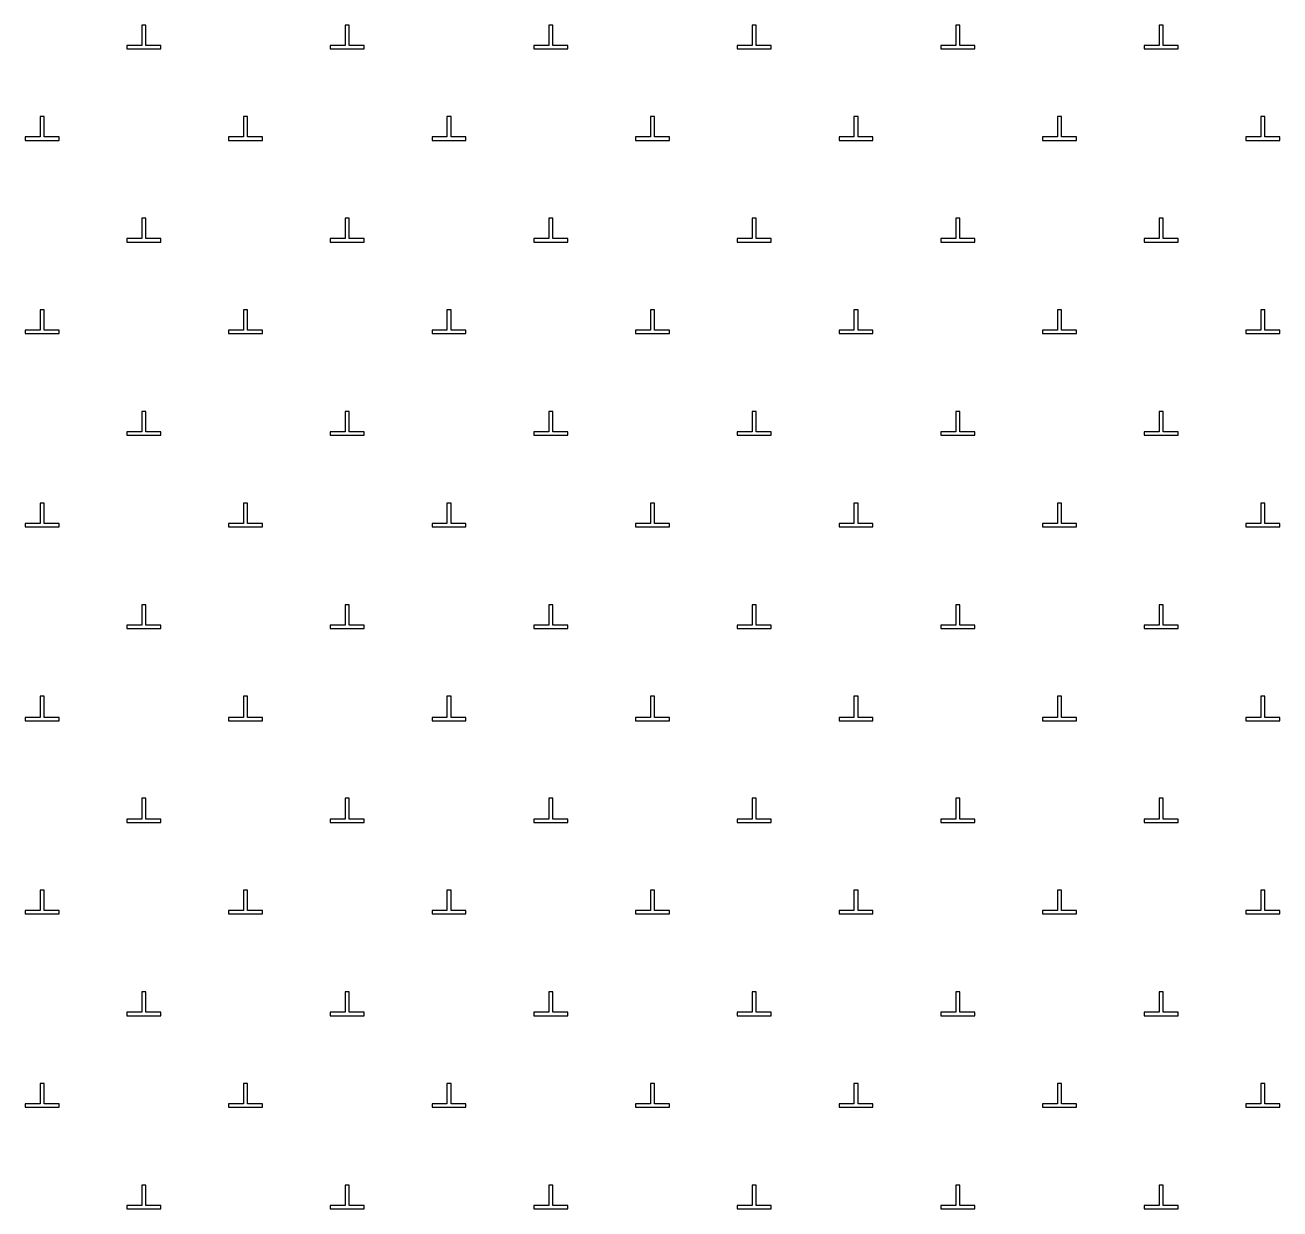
# Model space of a CAD drawing. Extents: x 550890 to 551618, y 1839259 to 1840146.
# Drawn here: x 551399.14 to 551417.64, y 1840022.89 to 1840040.35 of the extents above; entities that cross this region are included whole.
import ezdxf

# ---------------------------------------------------------------- set-up
doc = ezdxf.new("R2010")
doc.units = 0
doc.layers.add('Level 19', color=7, linetype='Continuous')

msp = doc.modelspace()

# ---------------------------------------------------------------- linework, layer by layer
at = {"layer": 'Level 19'}
for p, q in [((551400.92, 1840040.35), (551400.86, 1840040.35)), ((551400.86, 1840040.35), (551400.86, 1840040.05)), ((551400.92, 1840040.05), (551400.92, 1840040.35)), ((551403.92, 1840040.35), (551403.86, 1840040.35)), ((551403.86, 1840040.35), (551403.86, 1840040.05)), ((551403.92, 1840040.05), (551403.92, 1840040.35)), ((551406.92, 1840040.35), (551406.86, 1840040.35)), ((551406.86, 1840040.35), (551406.86, 1840040.05)), ((551406.92, 1840040.05), (551406.92, 1840040.35)), ((551409.92, 1840040.35), (551409.86, 1840040.35)), ((551409.86, 1840040.35), (551409.86, 1840040.05)), ((551409.92, 1840040.05), (551409.92, 1840040.35)), ((551412.92, 1840040.35), (551412.86, 1840040.35)), ((551412.86, 1840040.35), (551412.86, 1840040.05)), ((551412.92, 1840040.05), (551412.92, 1840040.35)), ((551415.92, 1840040.35), (551415.86, 1840040.35)), ((551415.86, 1840040.35), (551415.86, 1840040.05)), ((551415.92, 1840040.05), (551415.92, 1840040.35)), ((551400.86, 1840040.05), (551400.64, 1840040.05)), ((551400.64, 1840040.05), (551400.64, 1840040)), ((551400.64, 1840040), (551401.14, 1840040)), ((551401.14, 1840040.05), (551400.92, 1840040.05)), ((551401.14, 1840040), (551401.14, 1840040.05)), ((551403.86, 1840040.05), (551403.64, 1840040.05)), ((551403.64, 1840040.05), (551403.64, 1840040)), ((551403.64, 1840040), (551404.14, 1840040)), ((551404.14, 1840040.05), (551403.92, 1840040.05)), ((551404.14, 1840040), (551404.14, 1840040.05)), ((551406.86, 1840040.05), (551406.64, 1840040.05)), ((551406.64, 1840040.05), (551406.64, 1840040)), ((551406.64, 1840040), (551407.14, 1840040)), ((551407.14, 1840040.05), (551406.92, 1840040.05)), ((551407.14, 1840040), (551407.14, 1840040.05)), ((551409.86, 1840040.05), (551409.64, 1840040.05)), ((551409.64, 1840040.05), (551409.64, 1840040)), ((551409.64, 1840040), (551410.14, 1840040)), ((551410.14, 1840040.05), (551409.92, 1840040.05)), ((551410.14, 1840040), (551410.14, 1840040.05)), ((551412.86, 1840040.05), (551412.64, 1840040.05)), ((551412.64, 1840040.05), (551412.64, 1840040)), ((551412.64, 1840040), (551413.14, 1840040)), ((551413.14, 1840040.05), (551412.92, 1840040.05)), ((551413.14, 1840040), (551413.14, 1840040.05)), ((551415.86, 1840040.05), (551415.64, 1840040.05)), ((551415.64, 1840040.05), (551415.64, 1840040)), ((551415.64, 1840040), (551416.14, 1840040)), ((551416.14, 1840040.05), (551415.92, 1840040.05)), ((551416.14, 1840040), (551416.14, 1840040.05)), ((551399.42, 1840039), (551399.36, 1840039)), ((551399.36, 1840039), (551399.36, 1840038.7)), ((551399.42, 1840038.7), (551399.42, 1840039)), ((551402.42, 1840039), (551402.36, 1840039)), ((551402.36, 1840039), (551402.36, 1840038.7)), ((551402.42, 1840038.7), (551402.42, 1840039)), ((551405.42, 1840039), (551405.36, 1840039)), ((551405.36, 1840039), (551405.36, 1840038.7)), ((551405.42, 1840038.7), (551405.42, 1840039)), ((551408.42, 1840039), (551408.36, 1840039)), ((551408.36, 1840039), (551408.36, 1840038.7)), ((551408.42, 1840038.7), (551408.42, 1840039)), ((551411.42, 1840039), (551411.36, 1840039)), ((551411.36, 1840039), (551411.36, 1840038.7)), ((551411.42, 1840038.7), (551411.42, 1840039)), ((551414.42, 1840039), (551414.36, 1840039)), ((551414.36, 1840039), (551414.36, 1840038.7)), ((551414.42, 1840038.7), (551414.42, 1840039)), ((551417.42, 1840039), (551417.36, 1840039)), ((551417.36, 1840039), (551417.36, 1840038.7)), ((551417.42, 1840038.7), (551417.42, 1840039)), ((551399.36, 1840038.7), (551399.14, 1840038.7)), ((551399.14, 1840038.7), (551399.14, 1840038.65)), ((551399.64, 1840038.7), (551399.42, 1840038.7)), ((551399.64, 1840038.65), (551399.64, 1840038.7)), ((551402.36, 1840038.7), (551402.14, 1840038.7)), ((551402.14, 1840038.7), (551402.14, 1840038.65)), ((551402.64, 1840038.7), (551402.42, 1840038.7)), ((551402.64, 1840038.65), (551402.64, 1840038.7)), ((551405.36, 1840038.7), (551405.14, 1840038.7)), ((551405.14, 1840038.7), (551405.14, 1840038.65)), ((551405.64, 1840038.7), (551405.42, 1840038.7)), ((551405.64, 1840038.65), (551405.64, 1840038.7)), ((551408.36, 1840038.7), (551408.14, 1840038.7)), ((551408.14, 1840038.7), (551408.14, 1840038.65)), ((551408.64, 1840038.7), (551408.42, 1840038.7)), ((551408.64, 1840038.65), (551408.64, 1840038.7)), ((551411.36, 1840038.7), (551411.14, 1840038.7)), ((551411.14, 1840038.7), (551411.14, 1840038.65)), ((551411.64, 1840038.7), (551411.42, 1840038.7)), ((551411.64, 1840038.65), (551411.64, 1840038.7)), ((551414.36, 1840038.7), (551414.14, 1840038.7)), ((551414.14, 1840038.7), (551414.14, 1840038.65)), ((551414.64, 1840038.7), (551414.42, 1840038.7)), ((551414.64, 1840038.65), (551414.64, 1840038.7)), ((551417.36, 1840038.7), (551417.14, 1840038.7)), ((551417.14, 1840038.7), (551417.14, 1840038.65)), ((551417.64, 1840038.7), (551417.42, 1840038.7)), ((551417.64, 1840038.65), (551417.64, 1840038.7)), ((551399.14, 1840038.65), (551399.64, 1840038.65)), ((551402.14, 1840038.65), (551402.64, 1840038.65)), ((551405.14, 1840038.65), (551405.64, 1840038.65)), ((551408.14, 1840038.65), (551408.64, 1840038.65)), ((551411.14, 1840038.65), (551411.64, 1840038.65)), ((551414.14, 1840038.65), (551414.64, 1840038.65)), ((551417.14, 1840038.65), (551417.64, 1840038.65)), ((551400.92, 1840037.5), (551400.86, 1840037.5)), ((551400.86, 1840037.5), (551400.86, 1840037.2)), ((551400.92, 1840037.2), (551400.92, 1840037.5)), ((551403.92, 1840037.5), (551403.86, 1840037.5)), ((551403.86, 1840037.5), (551403.86, 1840037.2)), ((551403.92, 1840037.2), (551403.92, 1840037.5)), ((551406.92, 1840037.5), (551406.86, 1840037.5)), ((551406.86, 1840037.5), (551406.86, 1840037.2)), ((551406.92, 1840037.2), (551406.92, 1840037.5)), ((551409.92, 1840037.5), (551409.86, 1840037.5)), ((551409.86, 1840037.5), (551409.86, 1840037.2)), ((551409.92, 1840037.2), (551409.92, 1840037.5)), ((551412.92, 1840037.5), (551412.86, 1840037.5)), ((551412.86, 1840037.5), (551412.86, 1840037.2)), ((551412.92, 1840037.2), (551412.92, 1840037.5)), ((551415.92, 1840037.5), (551415.86, 1840037.5)), ((551415.86, 1840037.5), (551415.86, 1840037.2)), ((551415.92, 1840037.2), (551415.92, 1840037.5)), ((551400.86, 1840037.2), (551400.64, 1840037.2)), ((551400.64, 1840037.2), (551400.64, 1840037.15)), ((551401.14, 1840037.2), (551400.92, 1840037.2)), ((551401.14, 1840037.15), (551401.14, 1840037.2)), ((551403.86, 1840037.2), (551403.64, 1840037.2)), ((551403.64, 1840037.2), (551403.64, 1840037.15)), ((551404.14, 1840037.2), (551403.92, 1840037.2)), ((551404.14, 1840037.15), (551404.14, 1840037.2)), ((551406.86, 1840037.2), (551406.64, 1840037.2)), ((551406.64, 1840037.2), (551406.64, 1840037.15)), ((551407.14, 1840037.2), (551406.92, 1840037.2)), ((551407.14, 1840037.15), (551407.14, 1840037.2)), ((551409.86, 1840037.2), (551409.64, 1840037.2)), ((551409.64, 1840037.2), (551409.64, 1840037.15)), ((551410.14, 1840037.2), (551409.92, 1840037.2)), ((551410.14, 1840037.15), (551410.14, 1840037.2)), ((551412.86, 1840037.2), (551412.64, 1840037.2)), ((551412.64, 1840037.2), (551412.64, 1840037.15)), ((551413.14, 1840037.2), (551412.92, 1840037.2)), ((551413.14, 1840037.15), (551413.14, 1840037.2)), ((551415.86, 1840037.2), (551415.64, 1840037.2)), ((551415.64, 1840037.2), (551415.64, 1840037.15)), ((551416.14, 1840037.2), (551415.92, 1840037.2)), ((551416.14, 1840037.15), (551416.14, 1840037.2)), ((551400.64, 1840037.15), (551401.14, 1840037.15)), ((551403.64, 1840037.15), (551404.14, 1840037.15)), ((551406.64, 1840037.15), (551407.14, 1840037.15)), ((551409.64, 1840037.15), (551410.14, 1840037.15)), ((551412.64, 1840037.15), (551413.14, 1840037.15)), ((551415.64, 1840037.15), (551416.14, 1840037.15)), ((551399.42, 1840036.15), (551399.36, 1840036.15)), ((551399.36, 1840036.15), (551399.36, 1840035.85)), ((551399.42, 1840035.85), (551399.42, 1840036.15)), ((551402.42, 1840036.15), (551402.36, 1840036.15)), ((551402.36, 1840036.15), (551402.36, 1840035.85)), ((551402.42, 1840035.85), (551402.42, 1840036.15)), ((551405.42, 1840036.15), (551405.36, 1840036.15)), ((551405.36, 1840036.15), (551405.36, 1840035.85)), ((551405.42, 1840035.85), (551405.42, 1840036.15)), ((551408.42, 1840036.15), (551408.36, 1840036.15)), ((551408.36, 1840036.15), (551408.36, 1840035.85)), ((551408.42, 1840035.85), (551408.42, 1840036.15)), ((551411.42, 1840036.15), (551411.36, 1840036.15)), ((551411.36, 1840036.15), (551411.36, 1840035.85)), ((551411.42, 1840035.85), (551411.42, 1840036.15)), ((551414.42, 1840036.15), (551414.36, 1840036.15)), ((551414.36, 1840036.15), (551414.36, 1840035.85)), ((551414.42, 1840035.85), (551414.42, 1840036.15)), ((551417.42, 1840036.15), (551417.36, 1840036.15)), ((551417.36, 1840036.15), (551417.36, 1840035.85)), ((551417.42, 1840035.85), (551417.42, 1840036.15)), ((551399.36, 1840035.85), (551399.14, 1840035.85)), ((551399.14, 1840035.85), (551399.14, 1840035.8)), ((551399.14, 1840035.8), (551399.64, 1840035.8)), ((551399.64, 1840035.85), (551399.42, 1840035.85)), ((551399.64, 1840035.8), (551399.64, 1840035.85)), ((551402.36, 1840035.85), (551402.14, 1840035.85)), ((551402.14, 1840035.85), (551402.14, 1840035.8)), ((551402.14, 1840035.8), (551402.64, 1840035.8)), ((551402.64, 1840035.85), (551402.42, 1840035.85)), ((551402.64, 1840035.8), (551402.64, 1840035.85)), ((551405.36, 1840035.85), (551405.14, 1840035.85)), ((551405.14, 1840035.85), (551405.14, 1840035.8)), ((551405.14, 1840035.8), (551405.64, 1840035.8)), ((551405.64, 1840035.85), (551405.42, 1840035.85)), ((551405.64, 1840035.8), (551405.64, 1840035.85)), ((551408.36, 1840035.85), (551408.14, 1840035.85)), ((551408.14, 1840035.85), (551408.14, 1840035.8)), ((551408.14, 1840035.8), (551408.64, 1840035.8)), ((551408.64, 1840035.85), (551408.42, 1840035.85)), ((551408.64, 1840035.8), (551408.64, 1840035.85)), ((551411.36, 1840035.85), (551411.14, 1840035.85)), ((551411.14, 1840035.85), (551411.14, 1840035.8)), ((551411.14, 1840035.8), (551411.64, 1840035.8)), ((551411.64, 1840035.85), (551411.42, 1840035.85)), ((551411.64, 1840035.8), (551411.64, 1840035.85)), ((551414.36, 1840035.85), (551414.14, 1840035.85)), ((551414.14, 1840035.85), (551414.14, 1840035.8)), ((551414.14, 1840035.8), (551414.64, 1840035.8)), ((551414.64, 1840035.85), (551414.42, 1840035.85)), ((551414.64, 1840035.8), (551414.64, 1840035.85)), ((551417.36, 1840035.85), (551417.14, 1840035.85)), ((551417.14, 1840035.85), (551417.14, 1840035.8)), ((551417.14, 1840035.8), (551417.64, 1840035.8)), ((551417.64, 1840035.85), (551417.42, 1840035.85)), ((551417.64, 1840035.8), (551417.64, 1840035.85)), ((551400.92, 1840034.65), (551400.86, 1840034.65)), ((551400.86, 1840034.65), (551400.86, 1840034.35)), ((551400.92, 1840034.35), (551400.92, 1840034.65)), ((551403.92, 1840034.65), (551403.86, 1840034.65)), ((551403.86, 1840034.65), (551403.86, 1840034.35)), ((551403.92, 1840034.35), (551403.92, 1840034.65)), ((551406.92, 1840034.65), (551406.86, 1840034.65)), ((551406.86, 1840034.65), (551406.86, 1840034.35)), ((551406.92, 1840034.35), (551406.92, 1840034.65)), ((551409.92, 1840034.65), (551409.86, 1840034.65)), ((551409.86, 1840034.65), (551409.86, 1840034.35)), ((551409.92, 1840034.35), (551409.92, 1840034.65)), ((551412.92, 1840034.65), (551412.86, 1840034.65)), ((551412.86, 1840034.65), (551412.86, 1840034.35)), ((551412.92, 1840034.35), (551412.92, 1840034.65)), ((551415.92, 1840034.65), (551415.86, 1840034.65)), ((551415.86, 1840034.65), (551415.86, 1840034.35)), ((551415.92, 1840034.35), (551415.92, 1840034.65)), ((551400.86, 1840034.35), (551400.64, 1840034.35)), ((551400.64, 1840034.35), (551400.64, 1840034.3)), ((551400.64, 1840034.3), (551401.14, 1840034.3)), ((551401.14, 1840034.35), (551400.92, 1840034.35)), ((551401.14, 1840034.3), (551401.14, 1840034.35)), ((551403.86, 1840034.35), (551403.64, 1840034.35)), ((551403.64, 1840034.35), (551403.64, 1840034.3)), ((551403.64, 1840034.3), (551404.14, 1840034.3)), ((551404.14, 1840034.35), (551403.92, 1840034.35)), ((551404.14, 1840034.3), (551404.14, 1840034.35)), ((551406.86, 1840034.35), (551406.64, 1840034.35)), ((551406.64, 1840034.35), (551406.64, 1840034.3)), ((551406.64, 1840034.3), (551407.14, 1840034.3)), ((551407.14, 1840034.35), (551406.92, 1840034.35)), ((551407.14, 1840034.3), (551407.14, 1840034.35)), ((551409.86, 1840034.35), (551409.64, 1840034.35)), ((551409.64, 1840034.35), (551409.64, 1840034.3)), ((551409.64, 1840034.3), (551410.14, 1840034.3)), ((551410.14, 1840034.35), (551409.92, 1840034.35)), ((551410.14, 1840034.3), (551410.14, 1840034.35)), ((551412.86, 1840034.35), (551412.64, 1840034.35)), ((551412.64, 1840034.35), (551412.64, 1840034.3)), ((551412.64, 1840034.3), (551413.14, 1840034.3)), ((551413.14, 1840034.35), (551412.92, 1840034.35)), ((551413.14, 1840034.3), (551413.14, 1840034.35)), ((551415.86, 1840034.35), (551415.64, 1840034.35)), ((551415.64, 1840034.35), (551415.64, 1840034.3)), ((551415.64, 1840034.3), (551416.14, 1840034.3)), ((551416.14, 1840034.35), (551415.92, 1840034.35)), ((551416.14, 1840034.3), (551416.14, 1840034.35)), ((551399.42, 1840033.3), (551399.36, 1840033.3)), ((551399.36, 1840033.3), (551399.36, 1840033)), ((551399.42, 1840033), (551399.42, 1840033.3)), ((551402.42, 1840033.3), (551402.36, 1840033.3)), ((551402.36, 1840033.3), (551402.36, 1840033)), ((551402.42, 1840033), (551402.42, 1840033.3)), ((551405.42, 1840033.3), (551405.36, 1840033.3)), ((551405.36, 1840033.3), (551405.36, 1840033)), ((551405.42, 1840033), (551405.42, 1840033.3)), ((551408.42, 1840033.3), (551408.36, 1840033.3)), ((551408.36, 1840033.3), (551408.36, 1840033)), ((551408.42, 1840033), (551408.42, 1840033.3)), ((551411.42, 1840033.3), (551411.36, 1840033.3)), ((551411.36, 1840033.3), (551411.36, 1840033)), ((551411.42, 1840033), (551411.42, 1840033.3)), ((551414.42, 1840033.3), (551414.36, 1840033.3)), ((551414.36, 1840033.3), (551414.36, 1840033)), ((551414.42, 1840033), (551414.42, 1840033.3)), ((551417.42, 1840033.3), (551417.36, 1840033.3)), ((551417.36, 1840033.3), (551417.36, 1840033)), ((551417.42, 1840033), (551417.42, 1840033.3)), ((551399.36, 1840033), (551399.14, 1840033)), ((551399.14, 1840033), (551399.14, 1840032.95)), ((551399.14, 1840032.95), (551399.64, 1840032.95)), ((551399.64, 1840033), (551399.42, 1840033)), ((551399.64, 1840032.95), (551399.64, 1840033)), ((551402.36, 1840033), (551402.14, 1840033)), ((551402.14, 1840033), (551402.14, 1840032.95)), ((551402.14, 1840032.95), (551402.64, 1840032.95)), ((551402.64, 1840033), (551402.42, 1840033)), ((551402.64, 1840032.95), (551402.64, 1840033)), ((551405.36, 1840033), (551405.14, 1840033)), ((551405.14, 1840033), (551405.14, 1840032.95)), ((551405.14, 1840032.95), (551405.64, 1840032.95)), ((551405.64, 1840033), (551405.42, 1840033)), ((551405.64, 1840032.95), (551405.64, 1840033)), ((551408.36, 1840033), (551408.14, 1840033)), ((551408.14, 1840033), (551408.14, 1840032.95)), ((551408.14, 1840032.95), (551408.64, 1840032.95)), ((551408.64, 1840033), (551408.42, 1840033)), ((551408.64, 1840032.95), (551408.64, 1840033)), ((551411.36, 1840033), (551411.14, 1840033)), ((551411.14, 1840033), (551411.14, 1840032.95)), ((551411.14, 1840032.95), (551411.64, 1840032.95)), ((551411.64, 1840033), (551411.42, 1840033)), ((551411.64, 1840032.95), (551411.64, 1840033)), ((551414.36, 1840033), (551414.14, 1840033)), ((551414.14, 1840033), (551414.14, 1840032.95)), ((551414.14, 1840032.95), (551414.64, 1840032.95)), ((551414.64, 1840033), (551414.42, 1840033)), ((551414.64, 1840032.95), (551414.64, 1840033)), ((551417.36, 1840033), (551417.14, 1840033)), ((551417.14, 1840033), (551417.14, 1840032.95)), ((551417.14, 1840032.95), (551417.64, 1840032.95)), ((551417.64, 1840033), (551417.42, 1840033)), ((551417.64, 1840032.95), (551417.64, 1840033)), ((551400.92, 1840031.8), (551400.86, 1840031.8)), ((551400.86, 1840031.8), (551400.86, 1840031.5)), ((551400.92, 1840031.5), (551400.92, 1840031.8)), ((551403.92, 1840031.8), (551403.86, 1840031.8)), ((551403.86, 1840031.8), (551403.86, 1840031.5)), ((551403.92, 1840031.5), (551403.92, 1840031.8)), ((551406.92, 1840031.8), (551406.86, 1840031.8)), ((551406.86, 1840031.8), (551406.86, 1840031.5)), ((551406.92, 1840031.5), (551406.92, 1840031.8)), ((551409.92, 1840031.8), (551409.86, 1840031.8)), ((551409.86, 1840031.8), (551409.86, 1840031.5)), ((551409.92, 1840031.5), (551409.92, 1840031.8)), ((551412.92, 1840031.8), (551412.86, 1840031.8)), ((551412.86, 1840031.8), (551412.86, 1840031.5)), ((551412.92, 1840031.5), (551412.92, 1840031.8)), ((551415.92, 1840031.8), (551415.86, 1840031.8)), ((551415.86, 1840031.8), (551415.86, 1840031.5)), ((551415.92, 1840031.5), (551415.92, 1840031.8)), ((551400.86, 1840031.5), (551400.64, 1840031.5)), ((551400.64, 1840031.5), (551400.64, 1840031.45)), ((551401.14, 1840031.5), (551400.92, 1840031.5)), ((551401.14, 1840031.45), (551401.14, 1840031.5)), ((551403.86, 1840031.5), (551403.64, 1840031.5)), ((551403.64, 1840031.5), (551403.64, 1840031.45)), ((551404.14, 1840031.5), (551403.92, 1840031.5)), ((551404.14, 1840031.45), (551404.14, 1840031.5)), ((551406.86, 1840031.5), (551406.64, 1840031.5)), ((551406.64, 1840031.5), (551406.64, 1840031.45)), ((551407.14, 1840031.5), (551406.92, 1840031.5)), ((551407.14, 1840031.45), (551407.14, 1840031.5)), ((551409.86, 1840031.5), (551409.64, 1840031.5)), ((551409.64, 1840031.5), (551409.64, 1840031.45)), ((551410.14, 1840031.5), (551409.92, 1840031.5)), ((551410.14, 1840031.45), (551410.14, 1840031.5)), ((551412.86, 1840031.5), (551412.64, 1840031.5)), ((551412.64, 1840031.5), (551412.64, 1840031.45)), ((551413.14, 1840031.5), (551412.92, 1840031.5)), ((551413.14, 1840031.45), (551413.14, 1840031.5)), ((551415.86, 1840031.5), (551415.64, 1840031.5)), ((551415.64, 1840031.5), (551415.64, 1840031.45)), ((551416.14, 1840031.5), (551415.92, 1840031.5)), ((551416.14, 1840031.45), (551416.14, 1840031.5)), ((551400.64, 1840031.45), (551401.14, 1840031.45)), ((551403.64, 1840031.45), (551404.14, 1840031.45)), ((551406.64, 1840031.45), (551407.14, 1840031.45)), ((551409.64, 1840031.45), (551410.14, 1840031.45)), ((551412.64, 1840031.45), (551413.14, 1840031.45)), ((551415.64, 1840031.45), (551416.14, 1840031.45)), ((551399.42, 1840030.45), (551399.36, 1840030.45)), ((551399.36, 1840030.45), (551399.36, 1840030.14)), ((551399.42, 1840030.14), (551399.42, 1840030.45)), ((551402.42, 1840030.45), (551402.36, 1840030.45)), ((551402.36, 1840030.45), (551402.36, 1840030.14)), ((551402.42, 1840030.14), (551402.42, 1840030.45)), ((551405.42, 1840030.45), (551405.36, 1840030.45)), ((551405.36, 1840030.45), (551405.36, 1840030.14)), ((551405.42, 1840030.14), (551405.42, 1840030.45)), ((551408.42, 1840030.45), (551408.36, 1840030.45)), ((551408.36, 1840030.45), (551408.36, 1840030.14)), ((551408.42, 1840030.14), (551408.42, 1840030.45)), ((551411.42, 1840030.45), (551411.36, 1840030.45)), ((551411.36, 1840030.45), (551411.36, 1840030.14)), ((551411.42, 1840030.14), (551411.42, 1840030.45)), ((551414.42, 1840030.45), (551414.36, 1840030.45)), ((551414.36, 1840030.45), (551414.36, 1840030.14)), ((551414.42, 1840030.14), (551414.42, 1840030.45)), ((551417.42, 1840030.45), (551417.36, 1840030.45)), ((551417.36, 1840030.45), (551417.36, 1840030.14)), ((551417.42, 1840030.14), (551417.42, 1840030.45)), ((551399.36, 1840030.14), (551399.14, 1840030.14)), ((551399.14, 1840030.14), (551399.14, 1840030.09)), ((551399.14, 1840030.09), (551399.64, 1840030.09)), ((551399.64, 1840030.14), (551399.42, 1840030.14)), ((551399.64, 1840030.09), (551399.64, 1840030.14)), ((551402.36, 1840030.14), (551402.14, 1840030.14)), ((551402.14, 1840030.14), (551402.14, 1840030.09)), ((551402.14, 1840030.09), (551402.64, 1840030.09)), ((551402.64, 1840030.14), (551402.42, 1840030.14)), ((551402.64, 1840030.09), (551402.64, 1840030.14)), ((551405.36, 1840030.14), (551405.14, 1840030.14)), ((551405.14, 1840030.14), (551405.14, 1840030.09)), ((551405.14, 1840030.09), (551405.64, 1840030.09)), ((551405.64, 1840030.14), (551405.42, 1840030.14)), ((551405.64, 1840030.09), (551405.64, 1840030.14)), ((551408.36, 1840030.14), (551408.14, 1840030.14)), ((551408.14, 1840030.14), (551408.14, 1840030.09)), ((551408.14, 1840030.09), (551408.64, 1840030.09)), ((551408.64, 1840030.14), (551408.42, 1840030.14)), ((551408.64, 1840030.09), (551408.64, 1840030.14)), ((551411.36, 1840030.14), (551411.14, 1840030.14)), ((551411.14, 1840030.14), (551411.14, 1840030.09)), ((551411.14, 1840030.09), (551411.64, 1840030.09)), ((551411.64, 1840030.14), (551411.42, 1840030.14)), ((551411.64, 1840030.09), (551411.64, 1840030.14)), ((551414.36, 1840030.14), (551414.14, 1840030.14)), ((551414.14, 1840030.14), (551414.14, 1840030.09)), ((551414.14, 1840030.09), (551414.64, 1840030.09)), ((551414.64, 1840030.14), (551414.42, 1840030.14)), ((551414.64, 1840030.09), (551414.64, 1840030.14)), ((551417.36, 1840030.14), (551417.14, 1840030.14)), ((551417.14, 1840030.14), (551417.14, 1840030.09)), ((551417.14, 1840030.09), (551417.64, 1840030.09)), ((551417.64, 1840030.14), (551417.42, 1840030.14)), ((551417.64, 1840030.09), (551417.64, 1840030.14)), ((551400.92, 1840028.95), (551400.86, 1840028.95)), ((551400.86, 1840028.95), (551400.86, 1840028.64)), ((551400.92, 1840028.64), (551400.92, 1840028.95)), ((551403.92, 1840028.95), (551403.86, 1840028.95)), ((551403.86, 1840028.95), (551403.86, 1840028.64)), ((551403.92, 1840028.64), (551403.92, 1840028.95)), ((551406.92, 1840028.95), (551406.86, 1840028.95)), ((551406.86, 1840028.95), (551406.86, 1840028.64)), ((551406.92, 1840028.64), (551406.92, 1840028.95)), ((551409.92, 1840028.95), (551409.86, 1840028.95)), ((551409.86, 1840028.95), (551409.86, 1840028.64)), ((551409.92, 1840028.64), (551409.92, 1840028.95)), ((551412.92, 1840028.95), (551412.86, 1840028.95)), ((551412.86, 1840028.95), (551412.86, 1840028.64)), ((551412.92, 1840028.64), (551412.92, 1840028.95)), ((551415.92, 1840028.95), (551415.86, 1840028.95)), ((551415.86, 1840028.95), (551415.86, 1840028.64)), ((551415.92, 1840028.64), (551415.92, 1840028.95)), ((551400.86, 1840028.64), (551400.64, 1840028.64)), ((551400.64, 1840028.64), (551400.64, 1840028.59)), ((551400.64, 1840028.59), (551401.14, 1840028.59)), ((551401.14, 1840028.64), (551400.92, 1840028.64)), ((551401.14, 1840028.59), (551401.14, 1840028.64)), ((551403.86, 1840028.64), (551403.64, 1840028.64)), ((551403.64, 1840028.64), (551403.64, 1840028.59)), ((551403.64, 1840028.59), (551404.14, 1840028.59)), ((551404.14, 1840028.64), (551403.92, 1840028.64)), ((551404.14, 1840028.59), (551404.14, 1840028.64)), ((551406.86, 1840028.64), (551406.64, 1840028.64)), ((551406.64, 1840028.64), (551406.64, 1840028.59)), ((551406.64, 1840028.59), (551407.14, 1840028.59)), ((551407.14, 1840028.64), (551406.92, 1840028.64)), ((551407.14, 1840028.59), (551407.14, 1840028.64)), ((551409.86, 1840028.64), (551409.64, 1840028.64)), ((551409.64, 1840028.64), (551409.64, 1840028.59)), ((551409.64, 1840028.59), (551410.14, 1840028.59)), ((551410.14, 1840028.64), (551409.92, 1840028.64)), ((551410.14, 1840028.59), (551410.14, 1840028.64)), ((551412.86, 1840028.64), (551412.64, 1840028.64)), ((551412.64, 1840028.64), (551412.64, 1840028.59)), ((551412.64, 1840028.59), (551413.14, 1840028.59)), ((551413.14, 1840028.64), (551412.92, 1840028.64)), ((551413.14, 1840028.59), (551413.14, 1840028.64)), ((551415.86, 1840028.64), (551415.64, 1840028.64)), ((551415.64, 1840028.64), (551415.64, 1840028.59)), ((551415.64, 1840028.59), (551416.14, 1840028.59)), ((551416.14, 1840028.64), (551415.92, 1840028.64)), ((551416.14, 1840028.59), (551416.14, 1840028.64)), ((551399.42, 1840027.59), (551399.36, 1840027.59)), ((551399.36, 1840027.59), (551399.36, 1840027.29)), ((551399.42, 1840027.29), (551399.42, 1840027.59)), ((551402.42, 1840027.59), (551402.36, 1840027.59)), ((551402.36, 1840027.59), (551402.36, 1840027.29)), ((551402.42, 1840027.29), (551402.42, 1840027.59)), ((551405.42, 1840027.59), (551405.36, 1840027.59)), ((551405.36, 1840027.59), (551405.36, 1840027.29)), ((551405.42, 1840027.29), (551405.42, 1840027.59)), ((551408.42, 1840027.59), (551408.36, 1840027.59)), ((551408.36, 1840027.59), (551408.36, 1840027.29)), ((551408.42, 1840027.29), (551408.42, 1840027.59)), ((551411.42, 1840027.59), (551411.36, 1840027.59)), ((551411.36, 1840027.59), (551411.36, 1840027.29)), ((551411.42, 1840027.29), (551411.42, 1840027.59)), ((551414.42, 1840027.59), (551414.36, 1840027.59)), ((551414.36, 1840027.59), (551414.36, 1840027.29)), ((551414.42, 1840027.29), (551414.42, 1840027.59)), ((551417.42, 1840027.59), (551417.36, 1840027.59)), ((551417.36, 1840027.59), (551417.36, 1840027.29)), ((551417.42, 1840027.29), (551417.42, 1840027.59)), ((551399.36, 1840027.29), (551399.14, 1840027.29)), ((551399.14, 1840027.29), (551399.14, 1840027.24)), ((551399.14, 1840027.24), (551399.64, 1840027.24)), ((551399.64, 1840027.29), (551399.42, 1840027.29)), ((551399.64, 1840027.24), (551399.64, 1840027.29)), ((551402.36, 1840027.29), (551402.14, 1840027.29)), ((551402.14, 1840027.29), (551402.14, 1840027.24)), ((551402.14, 1840027.24), (551402.64, 1840027.24)), ((551402.64, 1840027.29), (551402.42, 1840027.29)), ((551402.64, 1840027.24), (551402.64, 1840027.29)), ((551405.36, 1840027.29), (551405.14, 1840027.29)), ((551405.14, 1840027.29), (551405.14, 1840027.24)), ((551405.14, 1840027.24), (551405.64, 1840027.24)), ((551405.64, 1840027.29), (551405.42, 1840027.29)), ((551405.64, 1840027.24), (551405.64, 1840027.29)), ((551408.36, 1840027.29), (551408.14, 1840027.29)), ((551408.14, 1840027.29), (551408.14, 1840027.24)), ((551408.14, 1840027.24), (551408.64, 1840027.24)), ((551408.64, 1840027.29), (551408.42, 1840027.29)), ((551408.64, 1840027.24), (551408.64, 1840027.29)), ((551411.36, 1840027.29), (551411.14, 1840027.29)), ((551411.14, 1840027.29), (551411.14, 1840027.24)), ((551411.14, 1840027.24), (551411.64, 1840027.24)), ((551411.64, 1840027.29), (551411.42, 1840027.29)), ((551411.64, 1840027.24), (551411.64, 1840027.29)), ((551414.36, 1840027.29), (551414.14, 1840027.29)), ((551414.14, 1840027.29), (551414.14, 1840027.24)), ((551414.14, 1840027.24), (551414.64, 1840027.24)), ((551414.64, 1840027.29), (551414.42, 1840027.29)), ((551414.64, 1840027.24), (551414.64, 1840027.29)), ((551417.36, 1840027.29), (551417.14, 1840027.29)), ((551417.14, 1840027.29), (551417.14, 1840027.24)), ((551417.14, 1840027.24), (551417.64, 1840027.24)), ((551417.64, 1840027.29), (551417.42, 1840027.29)), ((551417.64, 1840027.24), (551417.64, 1840027.29)), ((551400.92, 1840026.09), (551400.86, 1840026.09)), ((551400.86, 1840026.09), (551400.86, 1840025.79)), ((551400.92, 1840025.79), (551400.92, 1840026.09)), ((551403.92, 1840026.09), (551403.86, 1840026.09)), ((551403.86, 1840026.09), (551403.86, 1840025.79)), ((551403.92, 1840025.79), (551403.92, 1840026.09)), ((551406.92, 1840026.09), (551406.86, 1840026.09)), ((551406.86, 1840026.09), (551406.86, 1840025.79)), ((551406.92, 1840025.79), (551406.92, 1840026.09)), ((551409.92, 1840026.09), (551409.86, 1840026.09)), ((551409.86, 1840026.09), (551409.86, 1840025.79)), ((551409.92, 1840025.79), (551409.92, 1840026.09)), ((551412.92, 1840026.09), (551412.86, 1840026.09)), ((551412.86, 1840026.09), (551412.86, 1840025.79)), ((551412.92, 1840025.79), (551412.92, 1840026.09)), ((551415.92, 1840026.09), (551415.86, 1840026.09)), ((551415.86, 1840026.09), (551415.86, 1840025.79)), ((551415.92, 1840025.79), (551415.92, 1840026.09)), ((551400.86, 1840025.79), (551400.64, 1840025.79)), ((551400.64, 1840025.79), (551400.64, 1840025.74)), ((551400.64, 1840025.74), (551401.14, 1840025.74)), ((551401.14, 1840025.79), (551400.92, 1840025.79)), ((551401.14, 1840025.74), (551401.14, 1840025.79)), ((551403.86, 1840025.79), (551403.64, 1840025.79)), ((551403.64, 1840025.79), (551403.64, 1840025.74)), ((551403.64, 1840025.74), (551404.14, 1840025.74)), ((551404.14, 1840025.79), (551403.92, 1840025.79)), ((551404.14, 1840025.74), (551404.14, 1840025.79)), ((551406.86, 1840025.79), (551406.64, 1840025.79)), ((551406.64, 1840025.79), (551406.64, 1840025.74)), ((551406.64, 1840025.74), (551407.14, 1840025.74)), ((551407.14, 1840025.79), (551406.92, 1840025.79)), ((551407.14, 1840025.74), (551407.14, 1840025.79)), ((551409.86, 1840025.79), (551409.64, 1840025.79)), ((551409.64, 1840025.79), (551409.64, 1840025.74)), ((551409.64, 1840025.74), (551410.14, 1840025.74)), ((551410.14, 1840025.79), (551409.92, 1840025.79)), ((551410.14, 1840025.74), (551410.14, 1840025.79)), ((551412.86, 1840025.79), (551412.64, 1840025.79)), ((551412.64, 1840025.79), (551412.64, 1840025.74)), ((551412.64, 1840025.74), (551413.14, 1840025.74)), ((551413.14, 1840025.79), (551412.92, 1840025.79)), ((551413.14, 1840025.74), (551413.14, 1840025.79)), ((551415.86, 1840025.79), (551415.64, 1840025.79)), ((551415.64, 1840025.79), (551415.64, 1840025.74)), ((551415.64, 1840025.74), (551416.14, 1840025.74)), ((551416.14, 1840025.79), (551415.92, 1840025.79)), ((551416.14, 1840025.74), (551416.14, 1840025.79)), ((551399.42, 1840024.74), (551399.36, 1840024.74)), ((551399.36, 1840024.74), (551399.36, 1840024.44)), ((551399.42, 1840024.44), (551399.42, 1840024.74)), ((551402.42, 1840024.74), (551402.36, 1840024.74)), ((551402.36, 1840024.74), (551402.36, 1840024.44)), ((551402.42, 1840024.44), (551402.42, 1840024.74)), ((551405.42, 1840024.74), (551405.36, 1840024.74)), ((551405.36, 1840024.74), (551405.36, 1840024.44)), ((551405.42, 1840024.44), (551405.42, 1840024.74)), ((551408.42, 1840024.74), (551408.36, 1840024.74)), ((551408.36, 1840024.74), (551408.36, 1840024.44)), ((551408.42, 1840024.44), (551408.42, 1840024.74)), ((551411.42, 1840024.74), (551411.36, 1840024.74)), ((551411.36, 1840024.74), (551411.36, 1840024.44)), ((551411.42, 1840024.44), (551411.42, 1840024.74)), ((551414.42, 1840024.74), (551414.36, 1840024.74)), ((551414.36, 1840024.74), (551414.36, 1840024.44)), ((551414.42, 1840024.44), (551414.42, 1840024.74)), ((551417.42, 1840024.74), (551417.36, 1840024.74)), ((551417.36, 1840024.74), (551417.36, 1840024.44)), ((551417.42, 1840024.44), (551417.42, 1840024.74)), ((551399.36, 1840024.44), (551399.14, 1840024.44)), ((551399.14, 1840024.44), (551399.14, 1840024.39)), ((551399.64, 1840024.44), (551399.42, 1840024.44)), ((551399.64, 1840024.39), (551399.64, 1840024.44)), ((551402.36, 1840024.44), (551402.14, 1840024.44)), ((551402.14, 1840024.44), (551402.14, 1840024.39)), ((551402.64, 1840024.44), (551402.42, 1840024.44)), ((551402.64, 1840024.39), (551402.64, 1840024.44)), ((551405.36, 1840024.44), (551405.14, 1840024.44)), ((551405.14, 1840024.44), (551405.14, 1840024.39)), ((551405.64, 1840024.44), (551405.42, 1840024.44)), ((551405.64, 1840024.39), (551405.64, 1840024.44)), ((551408.36, 1840024.44), (551408.14, 1840024.44)), ((551408.14, 1840024.44), (551408.14, 1840024.39)), ((551408.64, 1840024.44), (551408.42, 1840024.44)), ((551408.64, 1840024.39), (551408.64, 1840024.44)), ((551411.36, 1840024.44), (551411.14, 1840024.44)), ((551411.14, 1840024.44), (551411.14, 1840024.39)), ((551411.64, 1840024.44), (551411.42, 1840024.44)), ((551411.64, 1840024.39), (551411.64, 1840024.44)), ((551414.36, 1840024.44), (551414.14, 1840024.44)), ((551414.14, 1840024.44), (551414.14, 1840024.39)), ((551414.64, 1840024.44), (551414.42, 1840024.44)), ((551414.64, 1840024.39), (551414.64, 1840024.44)), ((551417.36, 1840024.44), (551417.14, 1840024.44)), ((551417.14, 1840024.44), (551417.14, 1840024.39)), ((551417.64, 1840024.44), (551417.42, 1840024.44)), ((551417.64, 1840024.39), (551417.64, 1840024.44)), ((551399.14, 1840024.39), (551399.64, 1840024.39)), ((551402.14, 1840024.39), (551402.64, 1840024.39)), ((551405.14, 1840024.39), (551405.64, 1840024.39)), ((551408.14, 1840024.39), (551408.64, 1840024.39)), ((551411.14, 1840024.39), (551411.64, 1840024.39)), ((551414.14, 1840024.39), (551414.64, 1840024.39)), ((551417.14, 1840024.39), (551417.64, 1840024.39)), ((551400.92, 1840023.24), (551400.86, 1840023.24)), ((551400.86, 1840023.24), (551400.86, 1840022.94)), ((551400.92, 1840022.94), (551400.92, 1840023.24)), ((551403.92, 1840023.24), (551403.86, 1840023.24)), ((551403.86, 1840023.24), (551403.86, 1840022.94)), ((551403.92, 1840022.94), (551403.92, 1840023.24)), ((551406.92, 1840023.24), (551406.86, 1840023.24)), ((551406.86, 1840023.24), (551406.86, 1840022.94)), ((551406.92, 1840022.94), (551406.92, 1840023.24)), ((551409.92, 1840023.24), (551409.86, 1840023.24)), ((551409.86, 1840023.24), (551409.86, 1840022.94)), ((551409.92, 1840022.94), (551409.92, 1840023.24)), ((551412.92, 1840023.24), (551412.86, 1840023.24)), ((551412.86, 1840023.24), (551412.86, 1840022.94)), ((551412.92, 1840022.94), (551412.92, 1840023.24)), ((551415.92, 1840023.24), (551415.86, 1840023.24)), ((551415.86, 1840023.24), (551415.86, 1840022.94)), ((551415.92, 1840022.94), (551415.92, 1840023.24)), ((551400.86, 1840022.94), (551400.64, 1840022.94)), ((551400.64, 1840022.94), (551400.64, 1840022.89)), ((551400.64, 1840022.89), (551401.14, 1840022.89)), ((551401.14, 1840022.94), (551400.92, 1840022.94)), ((551401.14, 1840022.89), (551401.14, 1840022.94)), ((551403.86, 1840022.94), (551403.64, 1840022.94)), ((551403.64, 1840022.94), (551403.64, 1840022.89)), ((551403.64, 1840022.89), (551404.14, 1840022.89)), ((551404.14, 1840022.94), (551403.92, 1840022.94)), ((551404.14, 1840022.89), (551404.14, 1840022.94)), ((551406.86, 1840022.94), (551406.64, 1840022.94)), ((551406.64, 1840022.94), (551406.64, 1840022.89)), ((551406.64, 1840022.89), (551407.14, 1840022.89)), ((551407.14, 1840022.94), (551406.92, 1840022.94)), ((551407.14, 1840022.89), (551407.14, 1840022.94)), ((551409.86, 1840022.94), (551409.64, 1840022.94)), ((551409.64, 1840022.94), (551409.64, 1840022.89)), ((551409.64, 1840022.89), (551410.14, 1840022.89)), ((551410.14, 1840022.94), (551409.92, 1840022.94)), ((551410.14, 1840022.89), (551410.14, 1840022.94)), ((551412.86, 1840022.94), (551412.64, 1840022.94)), ((551412.64, 1840022.94), (551412.64, 1840022.89)), ((551412.64, 1840022.89), (551413.14, 1840022.89)), ((551413.14, 1840022.94), (551412.92, 1840022.94)), ((551413.14, 1840022.89), (551413.14, 1840022.94)), ((551415.86, 1840022.94), (551415.64, 1840022.94)), ((551415.64, 1840022.94), (551415.64, 1840022.89)), ((551415.64, 1840022.89), (551416.14, 1840022.89)), ((551416.14, 1840022.94), (551415.92, 1840022.94)), ((551416.14, 1840022.89), (551416.14, 1840022.94))]:
    msp.add_line(p, q, dxfattribs=at)

doc.saveas('drawing.dxf')
